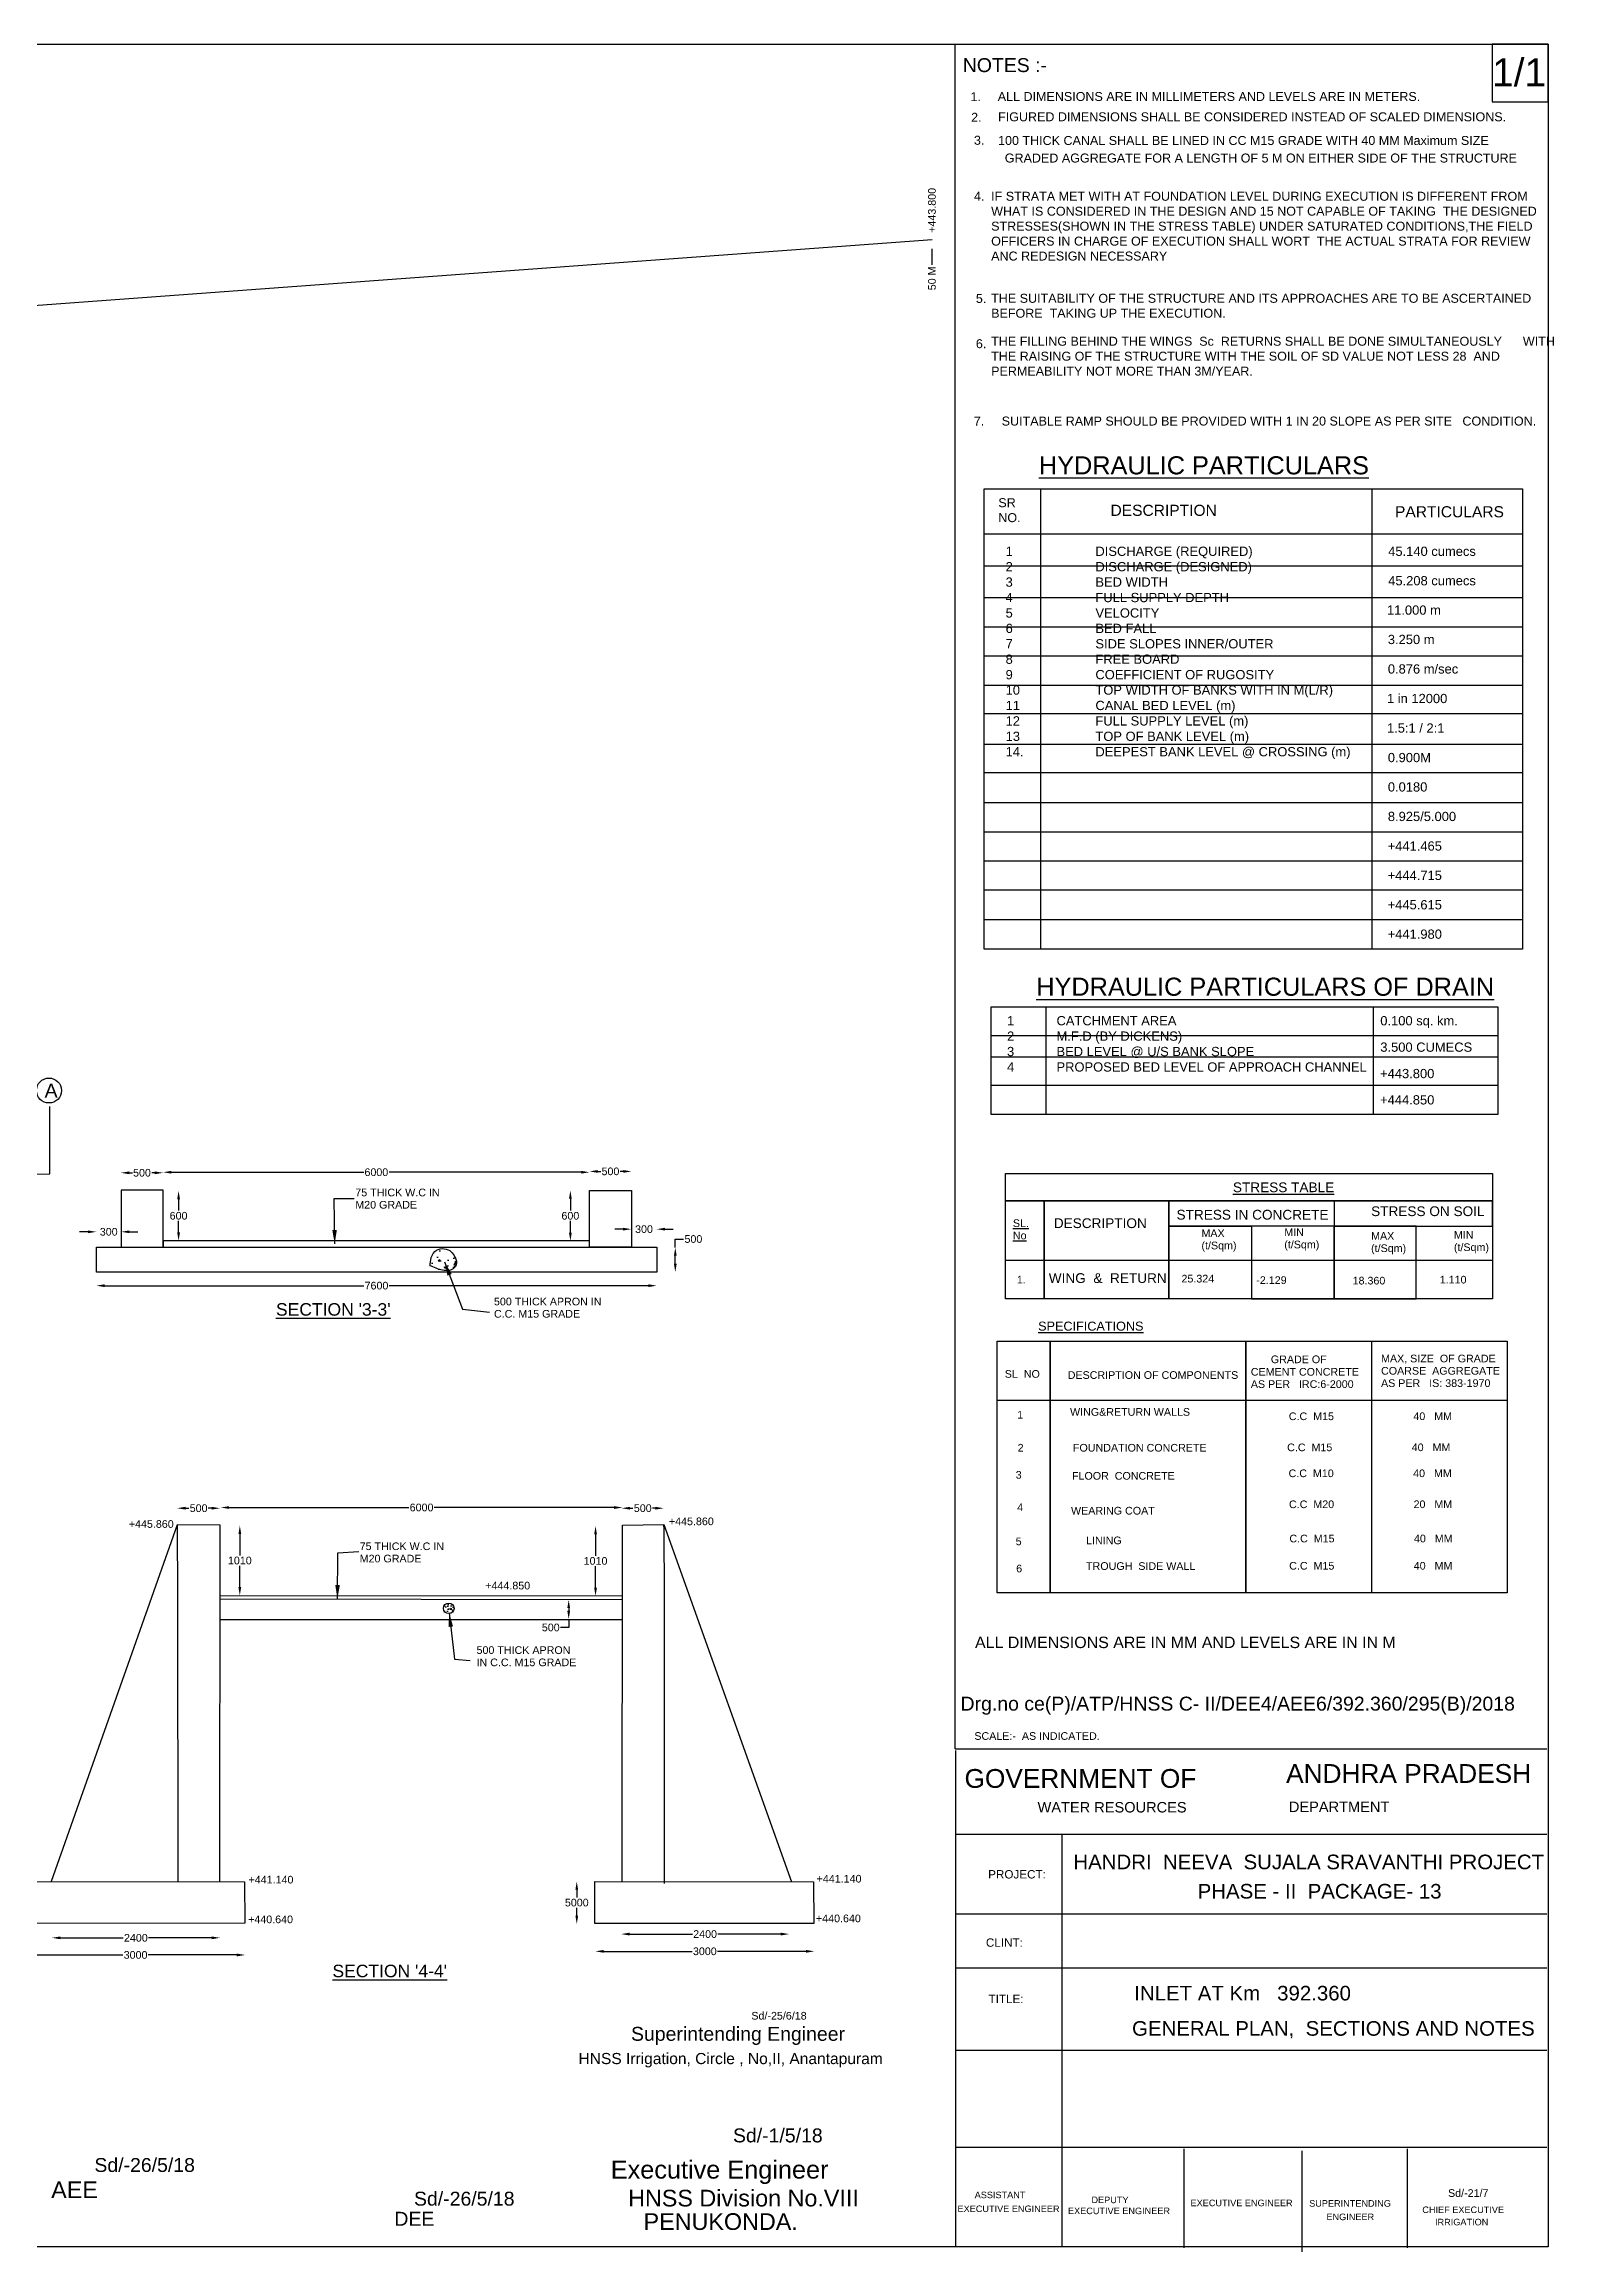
# Model space of a CAD drawing. Header units: inches. Extents: x 610 to 857, y 19 to 178.
# Drawn here: x 748.2 to 856.7, y 19.2 to 177.9 of the extents above; entities that cross this region are included whole.
import ezdxf

# ---------------------------------------------------------------- set-up
doc = ezdxf.new("R2010")
doc.units = ezdxf.units.IN
doc.header["$MEASUREMENT"] = 0
doc.styles.get("Standard").update_dxf_attribs({"font": 'arial.ttf', "height": 0.55})
doc.dimstyles.get("Standard").update_dxf_attribs({"dimtxt": 0.55, "dimasz": 0.6, "dimexe": 0.18, "dimexo": 0.0625, "dimgap": 0.09, "dimtad": 0, "dimtih": 1, "dimtoh": 1, "dimdec": 4, "dimzin": 0, "dimdsep": 46, "dimtxsty": 'Standard', "dimcen": 0.09, "dimse1": 1, "dimse2": 1, "dimadec": 0, "dimazin": 0, "dimtfac": 1, "dimtdec": 4, "dimtofl": 0, "dimtmove": 0, "dimatfit": 3, "dimfxl": 1, "dimtolj": 1, "dimtzin": 0, "dimarcsym": 0})

# ---------------------------------------------------------------- blocks, each defined once
blk = doc.blocks.new('*D31')
at = {"color": 0, "lineweight": -2}
for p, q in [((752.54, 88.66), (771.16, 88.66)), ((791.61, 88.66), (772.98, 88.66))]:
    blk.add_line(p, q, dxfattribs=at)
at = {"color": 0}
for points in [[(752.54, 88.76), (752.54, 88.56), (751.94, 88.66)], [(791.61, 88.76), (791.61, 88.56), (792.21, 88.66)]]:
    blk.add_solid(points, dxfattribs=at)
at = {"layer": 'Defpoints', "color": 0}
for p in [(751.94, 89.59), (792.21, 89.61), (792.21, 88.66)]:
    blk.add_point(p, dxfattribs=at)
at = {"color": 0, "insert": (772.07, 88.66), "char_height": 0.55, "attachment_point": 5}
blk.add_mtext('\\A1;7600', dxfattribs=at)
blk = doc.blocks.new('*D32')
at = {"color": 0, "lineweight": -2}
for p, q in [((793.54, 91.41), (793.54, 92.01)), ((793.54, 92.01), (794.14, 92.01)), ((793.54, 90.24), (793.54, 90.81))]:
    blk.add_line(p, q, dxfattribs=at)
at = {"color": 0}
for points in [[(793.44, 90.81), (793.64, 90.81), (793.54, 91.41)], [(793.44, 90.24), (793.64, 90.24), (793.54, 89.64)]]:
    blk.add_solid(points, dxfattribs=at)
at = {"layer": 'Defpoints', "color": 0}
for p in [(792.22, 91.41), (793.54, 91.41), (792.2, 89.64)]:
    blk.add_point(p, dxfattribs=at)
at = {"color": 0, "insert": (794.84, 92.01), "char_height": 0.55, "attachment_point": 5}
blk.add_mtext('\\A1;500', dxfattribs=at)
blk = doc.blocks.new('*D33')
at = {"color": 0, "lineweight": -2}
for p, q in [((789.79, 92.72), (789.19, 92.72)), ((792.79, 92.72), (793.39, 92.72))]:
    blk.add_line(p, q, dxfattribs=at)
at = {"color": 0}
for points in [[(789.79, 92.82), (789.79, 92.62), (790.39, 92.72)], [(792.79, 92.82), (792.79, 92.62), (792.19, 92.72)]]:
    blk.add_solid(points, dxfattribs=at)
at = {"layer": 'Defpoints', "color": 0}
for p in [(792.19, 92.72), (790.39, 91.37), (792.19, 91.47)]:
    blk.add_point(p, dxfattribs=at)
at = {"color": 0, "insert": (791.29, 92.72), "char_height": 0.55, "attachment_point": 5}
blk.add_mtext('\\A1;300', dxfattribs=at)
blk = doc.blocks.new('*D34')
at = {"color": 0, "lineweight": -2}
for p, q in [((786, 94.9), (786, 94.06)), ((786, 92.47), (786, 93.31))]:
    blk.add_line(p, q, dxfattribs=at)
at = {"color": 0}
for points in [[(785.9, 94.9), (786.1, 94.9), (786, 95.5)], [(785.9, 92.47), (786.1, 92.47), (786, 91.87)]]:
    blk.add_solid(points, dxfattribs=at)
at = {"layer": 'Defpoints', "color": 0}
for p in [(786, 95.5), (787.38, 95.5), (787.33, 91.87)]:
    blk.add_point(p, dxfattribs=at)
at = {"color": 0, "insert": (786, 93.68), "char_height": 0.55, "attachment_point": 5}
blk.add_mtext('\\A1;600', dxfattribs=at)
blk = doc.blocks.new('*D35')
at = {"color": 0, "lineweight": -2}
for p, q in [((787.97, 96.87), (788.19, 96.87)), ((789.8, 96.87), (789.58, 96.87))]:
    blk.add_line(p, q, dxfattribs=at)
at = {"color": 0}
for points in [[(787.97, 96.97), (787.97, 96.77), (787.37, 96.87)], [(789.8, 96.97), (789.8, 96.77), (790.4, 96.87)]]:
    blk.add_solid(points, dxfattribs=at)
at = {"layer": 'Defpoints', "color": 0}
for p in [(790.4, 96.87), (787.37, 95.52), (790.4, 95.48)]:
    blk.add_point(p, dxfattribs=at)
at = {"color": 0, "insert": (788.88, 96.87), "char_height": 0.55, "attachment_point": 5}
blk.add_mtext('\\A1;500', dxfattribs=at)
blk = doc.blocks.new('*D36')
at = {"color": 0, "lineweight": -2}
for p, q in [((754.3, 96.77), (754.53, 96.77)), ((756.14, 96.77), (755.92, 96.77))]:
    blk.add_line(p, q, dxfattribs=at)
at = {"color": 0}
for points in [[(754.3, 96.87), (754.3, 96.67), (753.7, 96.77)], [(756.14, 96.87), (756.14, 96.67), (756.74, 96.77)]]:
    blk.add_solid(points, dxfattribs=at)
at = {"layer": 'Defpoints', "color": 0}
for p in [(756.74, 96.77), (753.7, 95.51), (756.74, 95.51)]:
    blk.add_point(p, dxfattribs=at)
at = {"color": 0, "insert": (755.22, 96.77), "char_height": 0.55, "attachment_point": 5}
blk.add_mtext('\\A1;500', dxfattribs=at)
blk = doc.blocks.new('*D37')
at = {"color": 0, "lineweight": -2}
for p, q in [((757.85, 94.87), (757.85, 94.05)), ((757.85, 92.49), (757.85, 93.31))]:
    blk.add_line(p, q, dxfattribs=at)
at = {"color": 0}
for points in [[(757.75, 94.87), (757.95, 94.87), (757.85, 95.47)], [(757.75, 92.49), (757.95, 92.49), (757.85, 91.89)]]:
    blk.add_solid(points, dxfattribs=at)
at = {"layer": 'Defpoints', "color": 0}
for p in [(756.73, 95.47), (756.77, 91.89), (757.85, 91.89)]:
    blk.add_point(p, dxfattribs=at)
at = {"color": 0, "insert": (757.85, 93.68), "char_height": 0.55, "attachment_point": 5}
blk.add_mtext('\\A1;600', dxfattribs=at)
blk = doc.blocks.new('*D38')
at = {"color": 0, "lineweight": -2}
for p, q in [((751.34, 92.53), (750.74, 92.53)), ((754.32, 92.53), (754.92, 92.53))]:
    blk.add_line(p, q, dxfattribs=at)
at = {"color": 0}
for points in [[(751.34, 92.63), (751.34, 92.43), (751.94, 92.53)], [(754.32, 92.63), (754.32, 92.43), (753.72, 92.53)]]:
    blk.add_solid(points, dxfattribs=at)
at = {"layer": 'Defpoints', "color": 0}
for p in [(753.72, 92.53), (751.94, 91.41), (753.72, 91.42)]:
    blk.add_point(p, dxfattribs=at)
at = {"color": 0, "insert": (752.83, 92.53), "char_height": 0.55, "attachment_point": 5}
blk.add_mtext('\\A1;300', dxfattribs=at)
blk = doc.blocks.new('*D39')
at = {"color": 0, "lineweight": -2}
for p, q in [((757.34, 96.81), (771.15, 96.81)), ((786.78, 96.81), (772.97, 96.81))]:
    blk.add_line(p, q, dxfattribs=at)
at = {"color": 0}
for points in [[(757.34, 96.91), (757.34, 96.71), (756.74, 96.81)], [(786.78, 96.91), (786.78, 96.71), (787.38, 96.81)]]:
    blk.add_solid(points, dxfattribs=at)
at = {"layer": 'Defpoints', "color": 0}
for p in [(787.38, 96.81), (756.74, 95.53), (787.38, 95.5)]:
    blk.add_point(p, dxfattribs=at)
at = {"color": 0, "insert": (772.06, 96.81), "char_height": 0.55, "attachment_point": 5}
blk.add_mtext('\\A1;6000', dxfattribs=at)
blk = doc.blocks.new('*D40')
at = {"color": 0, "lineweight": -2}
for p, q in [((758.35, 72.67), (758.59, 72.67)), ((760.22, 72.67), (759.98, 72.67))]:
    blk.add_line(p, q, dxfattribs=at)
at = {"color": 0}
for points in [[(758.35, 72.77), (758.35, 72.57), (757.75, 72.67)], [(760.22, 72.77), (760.22, 72.57), (760.82, 72.67)]]:
    blk.add_solid(points, dxfattribs=at)
at = {"layer": 'Defpoints', "color": 0}
for p in [(757.75, 71.41), (760.82, 72.67), (760.82, 71.46)]:
    blk.add_point(p, dxfattribs=at)
at = {"color": 0, "insert": (759.29, 72.67), "char_height": 0.55, "attachment_point": 5}
blk.add_mtext('\\A1;500', dxfattribs=at)
blk = doc.blocks.new('*D41')
at = {"color": 0, "lineweight": -2}
for p, q in [((790.29, 72.67), (790.5, 72.67)), ((792.1, 72.67), (791.89, 72.67))]:
    blk.add_line(p, q, dxfattribs=at)
at = {"color": 0}
for points in [[(790.29, 72.77), (790.29, 72.57), (789.69, 72.67)], [(792.1, 72.77), (792.1, 72.57), (792.7, 72.67)]]:
    blk.add_solid(points, dxfattribs=at)
at = {"layer": 'Defpoints', "color": 0}
for p in [(789.69, 71.41), (792.7, 72.67), (792.7, 71.44)]:
    blk.add_point(p, dxfattribs=at)
at = {"color": 0, "insert": (791.2, 72.67), "char_height": 0.55, "attachment_point": 5}
blk.add_mtext('\\A1;500', dxfattribs=at)
blk = doc.blocks.new('*D42')
at = {"color": 0, "lineweight": -2}
for p, q in [((761.48, 72.72), (774.4, 72.72)), ((789.14, 72.72), (776.22, 72.72))]:
    blk.add_line(p, q, dxfattribs=at)
at = {"color": 0}
for points in [[(761.48, 72.82), (761.48, 72.62), (760.88, 72.72)], [(789.14, 72.82), (789.14, 72.62), (789.74, 72.72)]]:
    blk.add_solid(points, dxfattribs=at)
at = {"layer": 'Defpoints', "color": 0}
for p in [(760.88, 71.46), (789.74, 72.72), (789.74, 71.35)]:
    blk.add_point(p, dxfattribs=at)
at = {"color": 0, "insert": (775.31, 72.72), "char_height": 0.55, "attachment_point": 5}
blk.add_mtext('\\A1;6000', dxfattribs=at)
blk = doc.blocks.new('*D43')
at = {"color": 0, "lineweight": -2}
for p, q in [((762.25, 70.81), (762.25, 69.28)), ((762.25, 67), (762.25, 68.53))]:
    blk.add_line(p, q, dxfattribs=at)
at = {"color": 0}
for points in [[(762.15, 70.81), (762.35, 70.81), (762.25, 71.41)], [(762.15, 67), (762.35, 67), (762.25, 66.4)]]:
    blk.add_solid(points, dxfattribs=at)
at = {"layer": 'Defpoints', "color": 0}
for p in [(760.83, 71.41), (760.81, 66.4), (762.25, 66.4)]:
    blk.add_point(p, dxfattribs=at)
at = {"color": 0, "insert": (762.25, 68.91), "char_height": 0.55, "attachment_point": 5}
blk.add_mtext('\\A1;1010', dxfattribs=at)
blk = doc.blocks.new('*D44')
at = {"color": 0, "lineweight": -2}
for p, q in [((785.88, 65.49), (785.88, 65.3)), ((785.88, 64.1), (785.28, 64.1)), ((785.88, 64.7), (785.88, 64.1))]:
    blk.add_line(p, q, dxfattribs=at)
at = {"color": 0}
for points in [[(785.78, 65.49), (785.98, 65.49), (785.88, 66.09)], [(785.78, 65.3), (785.98, 65.3), (785.88, 64.7)]]:
    blk.add_solid(points, dxfattribs=at)
at = {"layer": 'Defpoints', "color": 0}
for p in [(785.86, 66.09), (785.88, 64.7), (785.88, 64.7)]:
    blk.add_point(p, dxfattribs=at)
at = {"color": 0, "insert": (784.59, 64.1), "char_height": 0.55, "attachment_point": 5}
blk.add_mtext('\\A1;500', dxfattribs=at)
blk = doc.blocks.new('*D45')
at = {"color": 0, "lineweight": -2}
for p, q in [((787.81, 70.79), (787.81, 69.25)), ((787.81, 66.96), (787.81, 68.51))]:
    blk.add_line(p, q, dxfattribs=at)
at = {"color": 0}
for points in [[(787.71, 70.79), (787.91, 70.79), (787.81, 71.39)], [(787.71, 66.96), (787.91, 66.96), (787.81, 66.36)]]:
    blk.add_solid(points, dxfattribs=at)
at = {"layer": 'Defpoints', "color": 0}
for p in [(789.73, 71.39), (787.81, 66.36), (789.73, 66.36)]:
    blk.add_point(p, dxfattribs=at)
at = {"color": 0, "insert": (787.81, 68.88), "char_height": 0.55, "attachment_point": 5}
blk.add_mtext('\\A1;1010', dxfattribs=at)
blk = doc.blocks.new('*D47')
at = {"color": 0, "lineweight": -2}
for p, q in [((749.35, 41.8), (753.87, 41.8)), ((760.22, 41.8), (755.7, 41.8))]:
    blk.add_line(p, q, dxfattribs=at)
at = {"color": 0}
for points in [[(749.35, 41.9), (749.35, 41.7), (748.75, 41.8)], [(760.22, 41.9), (760.22, 41.7), (760.82, 41.8)]]:
    blk.add_solid(points, dxfattribs=at)
at = {"layer": 'Defpoints', "color": 0}
for p in [(748.75, 45.73), (760.82, 45.78), (760.82, 41.8)]:
    blk.add_point(p, dxfattribs=at)
at = {"color": 0, "insert": (754.78, 41.8), "char_height": 0.55, "attachment_point": 5}
blk.add_mtext('\\A1;2400', dxfattribs=at)
blk = doc.blocks.new('*D48')
at = {"color": 0, "lineweight": -2}
for p, q in [((747.49, 40.57), (753.85, 40.57)), ((762.03, 40.57), (755.67, 40.57))]:
    blk.add_line(p, q, dxfattribs=at)
at = {"color": 0}
for points in [[(747.49, 40.67), (747.49, 40.47), (746.89, 40.57)], [(762.03, 40.67), (762.03, 40.47), (762.63, 40.57)]]:
    blk.add_solid(points, dxfattribs=at)
at = {"layer": 'Defpoints', "color": 0}
for p in [(746.89, 42.73), (762.63, 42.82), (762.63, 40.57)]:
    blk.add_point(p, dxfattribs=at)
at = {"color": 0, "insert": (754.76, 40.57), "char_height": 0.55, "attachment_point": 5}
blk.add_mtext('\\A1;3000', dxfattribs=at)
blk = doc.blocks.new('*D49')
at = {"color": 0, "lineweight": -2}
for p, q in [((786.46, 45.25), (786.46, 44.7)), ((786.46, 43.4), (786.46, 43.96))]:
    blk.add_line(p, q, dxfattribs=at)
at = {"color": 0}
for points in [[(786.36, 45.25), (786.56, 45.25), (786.46, 45.85)], [(786.36, 43.4), (786.56, 43.4), (786.46, 42.8)]]:
    blk.add_solid(points, dxfattribs=at)
at = {"layer": 'Defpoints', "color": 0}
for p in [(787.74, 45.85), (786.46, 42.8), (787.85, 42.8)]:
    blk.add_point(p, dxfattribs=at)
at = {"color": 0, "insert": (786.46, 44.33), "char_height": 0.55, "attachment_point": 5}
blk.add_mtext('\\A1;5000', dxfattribs=at)
blk = doc.blocks.new('*D50')
at = {"color": 0, "lineweight": -2}
for p, q in [((790.25, 42.07), (794.77, 42.07)), ((801.12, 42.07), (796.6, 42.07))]:
    blk.add_line(p, q, dxfattribs=at)
at = {"color": 0}
for points in [[(790.25, 42.17), (790.25, 41.97), (789.65, 42.07)], [(801.12, 42.17), (801.12, 41.97), (801.72, 42.07)]]:
    blk.add_solid(points, dxfattribs=at)
at = {"layer": 'Defpoints', "color": 0}
for p in [(801.72, 46.04), (789.65, 46), (801.72, 42.07)]:
    blk.add_point(p, dxfattribs=at)
at = {"color": 0, "insert": (795.68, 42.07), "char_height": 0.55, "attachment_point": 5}
blk.add_mtext('\\A1;2400', dxfattribs=at)
blk = doc.blocks.new('*D51')
at = {"color": 0, "lineweight": -2}
for p, q in [((788.39, 40.83), (794.75, 40.83)), ((802.93, 40.83), (796.57, 40.83))]:
    blk.add_line(p, q, dxfattribs=at)
at = {"color": 0}
for points in [[(788.39, 40.93), (788.39, 40.73), (787.79, 40.83)], [(802.93, 40.93), (802.93, 40.73), (803.53, 40.83)]]:
    blk.add_solid(points, dxfattribs=at)
at = {"layer": 'Defpoints', "color": 0}
for p in [(787.79, 42.99), (803.53, 43.08), (803.53, 40.83)]:
    blk.add_point(p, dxfattribs=at)
at = {"color": 0, "insert": (795.66, 40.83), "char_height": 0.55, "attachment_point": 5}
blk.add_mtext('\\A1;3000', dxfattribs=at)

msp = doc.modelspace()

# ---------------------------------------------------------------- hatches: boundary and pattern name
h = msp.add_hatch()
h.set_pattern_fill('AR-CONC', color=256, scale=0.2, style=0)
h.set_pattern_definition([(50, (0, 0), (1.4345204, -0.1255043), [0.15, -1.65]), (355, (0, 0), (-0.2775027, 1.5043843), [0.12, -1.32]), (100.4514, (0.1195, -0.0105), (1.1570188, 1.378879), [0.1274804, -1.4022842]), (46.1842, (0, 0.4), (2.134482, -0.331038), [0.225, -2.475]), (96.6356, (0.1779, 0.3724), (1.8693254, 1.948236), [0.1912206, -2.103426]), (351.1842, (0, 0.4), (1.869324, 1.948237), [0.18, -1.98]), (21, (0.2, 0.3), (1.1938141, -0.8052378), [0.15, -1.65]), (326, (0.2, 0.3), (0.4866307, 1.4503), [0.12, -1.32]), (71.4514, (0.2995, 0.2329), (1.6804453, 0.645061), [0.1274804, -1.4022842]), (37.5, (0, 0), (0.0243197, 0.6657877), [0, -1.304, 0, -1.34, 0, -1.325]), (7.5, (0, 0), (0.5261391, 0.7888234), [0, -0.764, 0, -1.274, 0, -0.505]), (327.5, (-0.446, 0), (1.06764487, -0.04510974), [0, -0.5, 0, -1.56, 0, -2.07]), (317.5, (-0.646, 0), (1.1663723, 0.20021), [0, -0.65, 0, -1.036, 0, -1.47])])
edge = h.paths.add_edge_path()
edge.add_spline(control_points=[(775.91956, 90.10747), (775.93365, 90.29913), (775.9709, 90.70439), (776.38535, 91.43337), (777.39644, 91.31727), (777.6656, 90.75325), (777.90061, 90.37594), (777.64907, 89.74693), (776.73977, 89.70465), (776.20392, 89.9668), (775.91956, 90.10747)], knot_values=[0.053969362, 0.053969362, 0.053969362, 0.053969362, 0.631601324, 1.277301263, 2.344899989, 2.80772466, 3.125701362, 3.634488011, 4.48252274, 5.446499336, 5.446499336, 5.446499336, 5.446499336], degree=3, periodic=0)
h = msp.add_hatch()
h.set_pattern_fill('AR-CONC', color=256, scale=0.1, style=0)
h.set_pattern_definition([(50, (0, 0), (0.7172602, -0.06275213), [0.075, -0.825]), (355, (0, 0), (-0.1387513, 0.7521921), [0.06, -0.66]), (100.4514, (0.0598, -0.0052), (0.5785094, 0.68943954), [0.0637402, -0.7011421]), (46.1842, (0, 0.2), (1.067241, -0.165519), [0.1125, -1.2375]), (96.6356, (0.0889, 0.1862), (0.9346627, 0.9741179), [0.0956103, -1.051713]), (351.1842, (0, 0.2), (0.934662, 0.9741186), [0.09, -0.99]), (21, (0.1, 0.15), (0.59690705, -0.4026189), [0.075, -0.825]), (326, (0.1, 0.15), (0.2433153, 0.72515005), [0.06, -0.66]), (71.4514, (0.14974, 0.11645), (0.8402226, 0.3225305), [0.0637402, -0.7011421]), (37.5, (0, 0), (0.012159855, 0.33289385), [0, -0.652, 0, -0.67, 0, -0.6625]), (7.5, (0, 0), (0.26306954, 0.39441171), [0, -0.382, 0, -0.637, 0, -0.2525]), (327.5, (-0.223, 0), (0.53382244, -0.02255487), [0, -0.25, 0, -0.78, 0, -1.035]), (317.5, (-0.323, 0), (0.58318617, 0.10010498), [0, -0.325, 0, -0.518, 0, -0.735])])
h.paths.add_polyline_path([(777.64299, 65.47527, 1), (776.88024, 65.47527, 1)])

# ---------------------------------------------------------------- linework, layer by layer
for points in [[(610.35436, 177.86578), (856.25435, 177.86578), (856.25435, 19.58924), (610.35436, 19.58924)], [(856.25435, 177.86578), (852.22683, 177.86578), (852.22683, 173.71737), (856.25435, 173.71737)], [(815.73567, 145.90852), (854.41534, 145.90852), (854.41534, 112.83854), (815.73567, 112.83854)], [(816.24508, 108.6912), (852.6468, 108.6912), (852.6468, 100.96946), (816.24508, 100.96946)], [(753.72523, 91.41569), (756.74275, 91.41569), (756.74275, 95.51117), (753.72523, 95.51117)], [(790.39825, 91.41569), (787.38281, 91.41569), (787.38281, 95.49442), (790.39825, 95.49442)], [(817.27363, 96.7259), (852.25543, 96.7259), (852.25543, 87.70594), (817.27363, 87.70594)], [(817.27363, 96.7259), (852.25543, 96.7259), (852.25543, 94.75688), (817.27363, 94.75688)], [(817.27363, 94.75688), (820.03689, 94.75688), (820.03689, 87.70594), (817.27363, 87.70594)], [(817.27363, 94.75688), (852.25543, 94.75688), (852.25543, 90.47775), (817.27363, 90.47775)], [(820.03689, 94.75688), (829.00309, 94.75688), (829.00309, 87.70594), (820.03689, 87.70594)], [(829.00309, 94.75688), (840.88092, 94.75688), (840.88092, 92.93928), (829.00309, 92.93928)], [(852.25543, 94.75688), (840.88092, 94.75688), (840.88092, 92.93928), (852.25543, 92.93928)], [(829.00309, 92.93928), (834.94493, 92.93928), (834.94493, 87.70594), (829.00309, 87.70594)], [(834.94493, 87.70594), (840.88092, 87.70594), (840.88092, 92.93928), (834.94493, 92.93928)], [(840.88092, 87.70594), (846.77968, 87.70594), (846.77968, 92.93928), (840.88092, 92.93928)], [(751.94081, 91.41569), (792.20211, 91.41569), (792.20211, 89.61969), (751.94081, 89.61969)], [(756.74275, 91.41569), (787.38281, 91.41569), (787.38281, 91.87616), (756.74275, 91.87616)], [(816.65775, 84.66821), (853.29853, 84.66821), (853.29853, 66.58286), (816.65775, 66.58286)], [(816.65775, 84.66821), (853.29853, 84.66821), (853.29853, 80.39754), (816.65775, 80.39754)], [(816.65775, 84.66821), (820.4654, 84.66821), (820.4654, 66.58286), (816.65775, 66.58286)], [(820.4654, 84.66821), (834.52658, 84.66821), (834.52658, 66.58286), (820.4654, 66.58286)], [(834.52658, 84.66821), (843.56372, 84.66821), (843.56372, 66.58286), (834.52658, 66.58286)], [(746.88808, 45.84361), (762.58773, 45.83298), (762.60137, 42.84318), (746.88375, 42.83444)], [(787.76949, 45.83974), (803.46914, 45.82911), (803.48278, 42.83931), (787.76516, 42.83057)]]:
    msp.add_lwpolyline(points, close=True)
for points in [[(813.65041, 55.37802), (813.65041, 177.86578)], [(661.03837, 158.30877), (736.65002, 158.30877), (812.00301, 163.8316)], [(812.00105, 161.99978), (812.00105, 163.14862)], [(819.77881, 145.90852), (819.77881, 112.83854)], [(843.5759, 145.90852), (843.5759, 112.83854)], [(815.73567, 142.67992), (854.41534, 142.67992)], [(815.73567, 140.37722), (854.41534, 140.37722)], [(815.73567, 138.11851), (854.41534, 138.11851)], [(815.73567, 135.99614), (854.41534, 135.99614)], [(815.73567, 133.92061), (854.41534, 133.92061)], [(815.73567, 131.79566), (854.41534, 131.79566)], [(815.73567, 129.76117), (854.41534, 129.76117)], [(815.73567, 127.57952), (854.41534, 127.57952)], [(815.73567, 125.52252), (854.41534, 125.52252)], [(815.73567, 123.38242), (854.41534, 123.38242)], [(815.73567, 121.27091), (854.41534, 121.27091)], [(815.73567, 119.19314), (854.41534, 119.19314)], [(815.73567, 117.09281), (854.41534, 117.09281)], [(815.73567, 114.96141), (854.41534, 114.96141)], [(820.15478, 108.6912), (820.15478, 100.96946)], [(843.68825, 108.6912), (843.68825, 100.96946)], [(816.24508, 106.64257), (852.6468, 106.64257)], [(816.24508, 105.09971), (852.6468, 105.09971)], [(615.34417, 101.29018), (615.34417, 96.41367), (748.60378, 96.69255), (748.60378, 101.5422)], [(816.24508, 103.05814), (852.6468, 103.05814)], [(760.81242, 45.83226), (760.83142, 71.4511), (757.75559, 71.47817), (748.69311, 45.84482)], [(757.75559, 71.47817), (757.77295, 66.27915)], [(789.71848, 45.8466), (789.74051, 71.44936), (792.71465, 71.50689)], [(792.716, 71.34039), (792.7133, 71.50997), (801.88267, 45.82972)], [(792.71724, 71.34827), (792.7346, 66.14924)], [(757.77295, 66.27915), (757.78883, 45.83768)], [(760.82548, 66.36505), (789.70812, 66.3944)], [(760.82765, 66.1617), (789.71269, 66.10192)], [(792.7346, 66.14924), (792.75048, 45.70777)], [(760.82213, 64.66194), (789.70446, 64.66539)], [(813.65041, 55.37802), (856.16375, 55.37802)], [(813.6783, 55.25602), (813.6783, 19.61081)], [(813.65041, 49.24082), (856.16375, 49.24082)], [(821.30925, 49.23244), (821.30925, 19.59388)], [(813.65041, 43.53682), (856.16375, 43.53682)], [(813.65041, 39.63789), (856.16375, 39.63789)], [(813.65041, 33.7173), (856.16375, 33.7173)], [(813.65041, 26.74851), (856.16375, 26.74851)], [(830.08454, 26.63963), (830.08454, 19.52271)], [(838.56321, 26.4973), (838.56321, 19.23804)], [(846.11564, 26.63963), (846.11564, 19.52271)]]:
    msp.add_lwpolyline(points)
for centre, radius in [((748.53816, 102.68272), 0.89721), ((777.26162, 65.47527), 0.38137)]:
    msp.add_circle(centre, radius)
msp.add_spline([(775.91567, 90.05374), (776.00986, 90.67828), (776.37807, 91.20871), (777.43986, 91.09749), (777.69674, 90.7125), (777.82518, 90.42162), (777.65393, 89.94252), (776.82333, 89.77141), (775.90711, 90.11363)], degree=3)

# ---------------------------------------------------------------- texts
for s, height, p in [('NOTES :-', 1, (814.19498, 175.85934)), ('1/1', 2, (852.22683, 174.84499)), ('1.', 0.644266, (814.75171, 173.77012)), ('2.', 0.644266, (814.79295, 172.28623)), ('    ALL DIMENSIONS ARE IN MILLIMETERS AND LEVELS ARE IN METERS.', 0.6442658, (815.70712, 173.78231)), ('FIGURED DIMENSIONS SHALL BE CONSIDERED INSTEAD OF SCALED DIMENSIONS.', 0.6442658, (816.73011, 172.32389)), ('3.', 0.644266, (814.99915, 170.63747)), ('100 THICK CANAL SHALL BE LINED IN CC M15 GRADE WITH 40 MM Maximum SIZE ', 0.6442658, (816.73011, 170.62195)), ('GRADED AGGREGATE FOR A LENGTH OF 5 M ON EITHER SIDE OF THE STRUCTURE', 0.6442658, (817.21176, 169.36184)), ('4.', 0.644266, (814.99937, 166.61907)), ('5.', 0.644266, (815.13673, 159.27431)), ('6.', 0.644266, (815.13673, 156.0213)), ('%%UHYDRAULIC PARTICULARS', 1.3, (819.66847, 146.9542)), ('45.140 cumecs', 0.6646903, (844.762, 141.09412)), ('45.208 cumecs', 0.6646903, (844.762, 138.98281)), ('11.000 m', 0.66469, (844.67268, 136.87149)), ('3.250 m', 0.66469, (844.7348, 134.76018)), ('0.876 m/sec', 0.6646903, (844.73525, 132.64025)), ('1 in 12000', 0.66469, (844.67268, 130.51709)), ('1.5:1 / 2:1', 0.6646903, (844.67268, 128.39716)), ('0.900M', 0.66469, (844.73525, 126.274)), ('0.0180', 0.66469, (844.73525, 124.16269)), ('8.925/5.000', 0.6646903, (844.73616, 122.04276)), ('+441.465', 0.66469, (844.7221, 119.9196)), ('+444.715', 0.66469, (844.7221, 117.80829)), ('+445.615', 0.66469, (844.7221, 115.69698)), ('+441.980', 0.66469, (844.7221, 113.58566)), ('%%UHYDRAULIC PARTICULARS OF DRAIN', 1.3, (819.47865, 109.49169)), ('0.100 sq. km.', 0.6646903, (844.19254, 107.36466)), ('3.500 CUMECS', 0.6646903, (844.19208, 105.46697)), ('A', 1, (748.22451, 102.17932)), ('+443.800', 0.66469, (844.17939, 103.56821)), ('+444.850', 0.66469, (844.17939, 101.67914)), ('75 THICK W.C IN', 0.55, (770.54653, 95.08124)), ('%%USTRESS TABLE', 0.7, (833.60342, 95.37802)), ('M20 GRADE', 0.55, (770.54653, 94.19771)), ('STRESS IN CONCRETE', 0.7, (829.55262, 93.40861)), ('STRESS ON SOIL', 0.7, (843.53325, 93.65927)), ('%%USL.', 0.55, (817.79456, 92.8715)), ('%%UNo', 0.55, (817.79456, 91.98798)), ('DESCRIPTION', 0.7, (820.73407, 92.79989)), ('MAX', 0.55, (831.34501, 92.15535)), ('MIN', 0.55, (837.29574, 92.22697)), ('MAX', 0.55, (843.53306, 91.95865)), ('MIN', 0.55, (849.48379, 92.03027)), ('(t/Sqm)', 0.55, (831.34501, 91.27183)), ('(t/Sqm)', 0.55, (837.29574, 91.34344)), ('(t/Sqm)', 0.55, (843.53306, 91.07512)), ('(t/Sqm)', 0.55, (849.48379, 91.14674)), ('1.', 0.55, (818.07903, 88.81892)), ('WING  &  RETURN', 0.7, (820.37329, 88.85473)), ('25.324', 0.55, (829.90879, 88.89054)), ('-2.129', 0.55, (835.28596, 88.78312)), ('18.360', 0.55, (842.20457, 88.74731)), ('1.110', 0.55, (848.46591, 88.8168)), ("%%USECTION '3-3'", 0.9, (764.84734, 86.50395)), ('500 THICK APRON IN', 0.55, (780.51048, 87.24539)), ('C.C. M15 GRADE', 0.55, (780.51048, 86.36186)), ('%%USPECIFICATIONS', 0.65, (819.60975, 85.42774)), ('SL  NO', 0.55, (817.21476, 82.04453)), ('DESCRIPTION OF COMPONENTS', 0.55, (821.73494, 81.96366)), ('CEMENT CONCRETE', 0.55, (834.89059, 82.19541)), ('GRADE OF', 0.55, (836.32909, 83.09154)), ('COARSE  AGGREGATE', 0.55, (844.24773, 82.26707)), ('MAX, SIZE  OF GRADE', 0.55, (844.24773, 83.15059)), ('AS PER   IRC:6-2000', 0.55, (834.89059, 81.31189)), ('AS PER   IS: 383-1970', 0.55, (844.24773, 81.38354)), ('1', 0.55, (818.10231, 79.10717)), ('WING&RETURN WALLS', 0.55, (821.90133, 79.31304)), ('C.C  M15', 0.55, (837.62058, 79.00018)), ('40   MM', 0.55, (846.57085, 79.00288)), ('2', 0.55, (818.13714, 76.74145)), ('FOUNDATION CONCRETE', 0.55, (822.11031, 76.73857)), ('C.C  M15', 0.55, (837.50045, 76.767)), ('40   MM', 0.55, (846.45072, 76.76971)), ('3', 0.55, (817.99782, 74.79321)), ('FLOOR  CONCRETE', 0.55, (822.04065, 74.72075)), ('C.C  M10', 0.55, (837.60415, 74.90263)), ('40   MM', 0.55, (846.55441, 74.90534)), ('4', 0.55, (818.10231, 72.46228)), ('C.C  M20', 0.55, (837.63372, 72.67686)), ('20   MM', 0.55, (846.58399, 72.67957)), ('+445.860', 0.55, (754.27388, 71.26061)), ('+445.860', 0.55, (793.07946, 71.45135)), ('WEARING COAT', 0.55, (821.97099, 72.21587)), ('75 THICK W.C IN', 0.55, (770.86219, 69.66101)), ('5', 0.55, (817.99677, 70.01059)), ('LINING', 0.55, (823.05134, 70.08245)), ('C.C  M15', 0.55, (837.66311, 70.21503)), ('40   MM', 0.55, (846.61338, 70.21773)), ('M20 GRADE', 0.55, (770.86219, 68.77748)), ('6', 0.55, (818.0316, 68.06235)), ('TROUGH  SIDE WALL', 0.55, (823.05134, 68.23858)), ('C.C  M15', 0.55, (837.64808, 68.25767)), ('40   MM', 0.55, (846.59834, 68.26038)), ('+444.850', 0.55, (779.88767, 66.83563)), ('ALL DIMENSIONS ARE IN MM AND LEVELS ARE IN IN M', 0.82, (815.07511, 62.62034)), ('500 THICK APRON', 0.55, (779.25761, 62.20088)), ('IN C.C. M15 GRADE', 0.55, (779.25761, 61.31735)), ('Drg.no ce(P)/ATP/HNSS C- II/DEE4/AEE6/392.360/295(B)/2018', 1, (814.03528, 58.1289)), ('SCALE:-  AS INDICATED.', 0.55, (815.02582, 56.02728)), ('GOVERNMENT OF', 1.35, (814.31811, 52.57832)), ('ANDHRA PRADESH', 1.35, (837.42608, 52.93443)), ('WATER RESOURCES', 0.75, (819.56729, 50.80769)), ('DEPARTMENT', 0.75, (837.62606, 50.83825)), ('HANDRI  NEEVA  SUJALA SRAVANTHI PROJECT', 1.05, (822.14258, 46.72935)), ('+441.140', 0.55, (762.87514, 45.70596)), ('+441.140', 0.55, (803.69396, 45.77333)), ('PROJECT:', 0.6, (816.02019, 46.06617)), ('PHASE - II  PACKAGE- 13', 1.05, (831.06988, 44.62429)), ('+440.640', 0.55, (762.84628, 42.85147)), ('+440.640', 0.55, (803.64579, 42.92041)), ('CLINT:', 0.6, (815.85674, 41.15869)), ("%%USECTION '4-4'", 0.9, (768.9044, 38.96921)), ('INLET AT Km   392.360', 1.05, (826.5143, 37.30104)), ('Sd/-25/6/18', 0.55, (799.00508, 35.92821)), ('TITLE:', 0.6, (816.04686, 37.10736)), ('Superintending Engineer', 1, (790.35757, 34.40263)), ('GENERAL PLAN,  SECTIONS AND NOTES', 1.05, (826.35668, 34.76708)), ('HNSS Irrigation, Circle , No,II, Anantapuram', 0.8, (786.58398, 32.72748)), ('Sd/-1/5/18', 1, (797.68334, 27.10437)), ('Sd/-26/5/18', 1, (751.80156, 24.97798)), ('Executive Engineer', 1.3, (788.90184, 24.50089)), ('AEE', 1.2, (748.69711, 23.09567)), ('Sd/-26/5/18', 1, (774.76576, 22.55934)), ('   HNSS Division No.VIII', 1.2, (788.7515, 22.49891)), ('EXECUTIVE ENGINEER', 0.47, (813.81617, 22.09694)), ('ASSISTANT', 0.47, (815.04983, 23.09463)), ('EXECUTIVE ENGINEER', 0.47, (821.75339, 21.94637)), ('DEPUTY', 0.47, (823.4418, 22.7358)), ('EXECUTIVE ENGINEER', 0.47, (830.56042, 22.51634)), ('SUPERINTENDING ', 0.47, (839.08157, 22.484)), ('CHIEF EXECUTIVE', 0.47, (847.21259, 22.02568)), ('Sd/-21/7', 0.55, (849.06093, 23.18759)), ('DEE ', 1, (773.35672, 21.11403)), ('    PENUKONDA.', 1.2, (789.3962, 20.81232)), ('       ENGINEER', 0.47, (839.04564, 21.51515)), ('     IRRIGATION', 0.47, (847.21259, 21.14215))]:
    msp.add_text(s, height=height).set_placement(p)
for s, p in [('+443.800', (812.25324, 164.31159)), ('50 M', (812.25048, 160.18344))]:
    msp.add_text(s, height=0.55, rotation=90).set_placement(p)
at = {"attachment_point": 1}
for s, insert, char_height, width in [('IF STRATA MET WITH AT FOUNDATION LEVEL DURING EXECUTION IS DIFFERENT FROM WHAT IS CONSIDERED IN THE DESIGN AND 15 NOT CAPABLE OF TAKING  THE DESIGNED {\\H1.5288x; }STRESSES(SHOWN IN THE STRESS TABLE) UNDER SATURATED CONDITIONS,THE FIELD {\\H1.3525x; }OFFICERS IN CHARGE OF EXECUTION SHALL WORT  THE ACTUAL STRATA FOR REVIEW {\\H1.4113x; }ANC REDESIGN NECESSARY{\\H1.391x; }', (816.23362, 167.25927), 0.64426584, 40.5111429), ('THE SUITABILITY OF THE STRUCTURE AND ITS APPROACHES ARE TO BE ASCERTAINED BEFORE  TAKING UP THE EXECUTION.', (816.23362, 159.92714), 0.64426584, 40.5111429), ('THE FILLING BEHIND THE WINGS  Sc  RETURNS SHALL BE DONE SIMULTANEOUSLY      WITH THE RAISING OF THE STRUCTURE WITH THE SOIL OF SD VALUE NOT LESS 28  AND {\\H1.5288x; }PERMEABILITY NOT MORE THAN 3M/YEAR.{\\H1.3525x; }', (816.23362, 156.84173), 0.64426584, 40.5111429), ('7.     SUITABLE RAMP SHOULD BE PROVIDED WITH 1 IN 20 SLOPE AS PER SITE   CONDITION.', (814.98985, 151.10644), 0.6442658, 40.5111429), ('SR\\PNO.', (816.74857, 145.24039), 0.644266, 1.5283339), ('DESCRIPTION', (824.81025, 144.77077), 0.8, 6.0834604), ('PARTICULARS', (845.25295, 144.66679), 0.8, 7.7744393), ('1\\P2{\\H2.5097x; }\\P3{\\H2.0065x; }\\P4{\\H2.1701x; }\\P5{\\H2.11x; }\\P6{\\H2.1341x; }\\P7{\\H2.1276x; }\\P8{\\H2.1282x; }\\P9{\\H2.1336x; }\\P10{\\H2.1318x; }\\P11{\\H2.1324x; }\\P12{\\H2.1322x; }\\P13{\\H2.1323x; }\\P14.{\\H2.1323x; }', (817.27192, 141.76153), 0.6646903, 18.7101865), ('DISCHARGE (REQUIRED)\\PDISCHARGE (DESIGNED){\\H2.5414x; }\\PBED WIDTH{\\H2.0096x; }\\PFULL SUPPLY DEPTH{\\H2.1805x; }\\PVELOCITY{\\H2.1477x; }\\PBED FALL{\\H2.1418x; }\\PSIDE SLOPES INNER/OUTER{\\H2.1371x; }\\PFREE BOARD{\\H2.1631x; }\\PCOEFFICIENT OF RUGOSITY{\\H2.1544x; }\\PTOP WIDTH OF BANKS WITH IN M(L/R){\\H2.1573x; }\\PCANAL BED LEVEL (m){\\H2.1557x; }\\PFULL SUPPLY LEVEL (m){\\H2.1553x; }\\PTOP OF BANK LEVEL (m){\\H2.1561x; }\\PDEEPEST BANK LEVEL @ CROSSING (m){\\H2.1574x; }', (823.72555, 141.76153), 0.6646903, 18.7101865), ('1\\P2{\\H2.1754x; }\\P3{\\H1.7836x; }\\P4{\\H1.9101x; }', (817.37432, 108.03207), 0.6646903, 22.9385585), ('CATCHMENT AREA\\PM.F.D (BY DICKENS){\\H2.2029x; }\\PBED LEVEL @ U/S BANK SLOPE{\\H1.8033x; }\\PPROPOSED BED LEVEL OF APPROACH CHANNEL{\\H1.9374x; }', (820.92998, 108.03207), 0.6646903, 22.9385585)]:
    msp.add_mtext(s, dxfattribs=dict(at, insert=insert, char_height=char_height, width=width))

# ---------------------------------------------------------------- dimensions: what is measured, and where the dimension line sits
for base, p1, p2, text, picture, middle in [((756.74498, 96.77051), (753.70277, 95.51241), (756.74498, 95.51241), '500', '*D36', (755.22387, 96.77051)), ((787.37555, 96.80726), (756.73885, 95.52982), (787.37555, 95.49618), '6000', '*D39', (772.0572, 96.80726)), ((790.3981, 96.8655), (787.37, 95.51691), (790.3981, 95.47838), '500', '*D35', (788.88405, 96.8655)), ((753.72496, 92.52819), (751.94474, 91.41446), (753.72496, 91.42382), '300', '*D38', (752.83485, 92.52819)), ((792.19016, 92.71891), (790.38684, 91.36794), (792.19016, 91.46801), '300', '*D33', (791.2885, 92.71891)), ((792.2074, 88.66134), (751.93768, 89.58834), (792.2074, 89.60877), '7600', '*D31', (772.07254, 88.66134)), ((760.81795, 72.67067), (757.75462, 71.41071), (760.81795, 71.46214), '500', '*D40', (759.28629, 72.67067)), ((789.74324, 72.7174), (760.8776, 71.4567), (789.74324, 71.35459), '6000', '*D42', (775.31042, 72.7174)), ((792.70313, 72.66963), (789.69128, 71.40968), (792.70313, 71.43539), '500', '*D41', (791.19721, 72.66963)), ((801.71536, 42.06663), (789.64788, 45.9963), (801.71536, 46.04045), '2400', '*D50', (795.68162, 42.06663)), ((760.81595, 41.80331), (748.74847, 45.73298), (760.81595, 45.77713), '2400', '*D47', (754.78221, 41.80331)), ((803.5277, 40.83033), (787.79134, 42.99385), (803.5277, 43.08216), '3000', '*D51', (795.65952, 40.83033)), ((762.62828, 40.56701), (746.89193, 42.73054), (762.62828, 42.81885), '3000', '*D48', (754.76011, 40.56701))]:
    dim = msp.add_linear_dim(base=base, p1=p1, p2=p2, text=text, dimstyle='Standard')
    dim.commit()
    dim.dimension.update_dxf_attribs({"geometry": picture, "text_midpoint": middle})
for base, p1, p2, text, picture, middle in [((757.85215, 91.88858), (756.72772, 95.47203), (756.76561, 91.88858), '600', '*D37', (757.85215, 93.6803)), ((786.00059, 95.49815), (787.32803, 91.87056), (787.37812, 95.49815), '600', '*D34', (786.00059, 93.68436)), ((793.54449, 91.41169), (792.20414, 89.64284), (792.2237, 91.41169), '500', '*D32', (794.84114, 92.01169)), ((762.25304, 66.3964), (760.8321, 71.4148), (760.80672, 66.3964), '1010', '*D43', (762.25304, 68.9056)), ((787.80993, 66.35786), (789.73076, 71.39438), (789.73076, 66.35786), '1010', '*D45', (787.80993, 68.87612)), ((785.88434, 64.70312), (785.86202, 66.0853), (785.88434, 64.70312), '500', '*D44', (784.58769, 64.10312)), ((786.45848, 42.80235), (787.73525, 45.85207), (787.84627, 42.80235), '5000', '*D49', (786.45848, 44.32721))]:
    dim = msp.add_linear_dim(base=base, p1=p1, p2=p2, angle=90, text=text, dimstyle='Standard')
    dim.commit()
    dim.dimension.update_dxf_attribs({"geometry": picture, "text_midpoint": middle})

# ---------------------------------------------------------------- leaders
for points in [[(769.06774, 91.66993), (769.03616, 94.91827), (770.45694, 94.93404)], [(776.96601, 90.37236), (778.25735, 86.96039), (780.18742, 86.75235)], [(769.26189, 66.15272), (769.29891, 69.47132), (770.81075, 69.55627)], [(777.29001, 65.14968), (777.68419, 61.82482), (778.80103, 61.73732)]]:
    msp.add_leader(points, dimstyle='Standard', override={"dimasz": 1, "dimgap": 0.09, "dimtad": 0})

doc.saveas('drawing.dxf')
